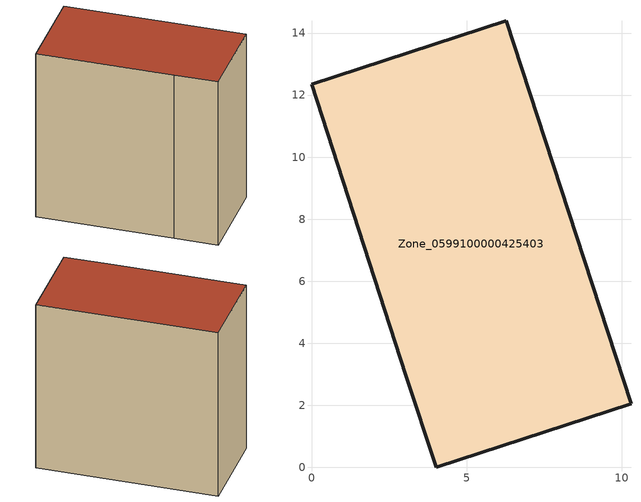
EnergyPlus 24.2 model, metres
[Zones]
Zone_0599100000425403
 floor ground (C_G): 4.02,0 3.04,2.96 0,12.35 6.28,14.4 10.3,2.04 z3.55
 wall outside (C_F): 3.04,2.96 4.02,0 10.3,2.04 6.28,14.4 0,12.35 3.04,2.96 z3.55:16.54
 roof outside (C_R): 10.3,2.04 6.28,14.4 0,12.35 3.04,2.96 4.02,0 z16.54
[BUILDING]
Pand.0599100000425403: North Axis=0; Terrain=City; Loads Convergence Tolerance Value=0.04; Temperature Convergence Tolerance Value=0.4; Solar Distribution=FullExterior; Maximum Number of Warmup Days=25; Minimum Number of Warmup Days=1
[Site:Location]
Rotterdam.The.Hague.AP_ZH_NLD Design_Conditions: Latitude=51.96; Longitude=4.45; Time Zone=1; Elevation=-4.5
[SITE:GROUNDTEMPERATURE:BUILDINGSURFACE]
18, 18, 18, 18, 18, 18, 18, 18, 18, 18, 18, 18
[MATERIAL] Thermal Absorptance=0.9; Solar Absorptance=0.7; Visible Absorptance=0.7
Name | Roughness | Thickness | Conductivity | Density | Specific Heat
G.TI.2006-2014 | MediumSmooth | 0.15 | 0.06 | 540 | 1210
F.TI.2006-2014 | Rough | 0.3 | 0.12 | 1920 | 840
R.TI.2006-2014 | MediumRough | 0.2 | 0.08 | 1500 | 1000
[CONSTRUCTION]
C_G: G.TI.2006-2014
C_F: F.TI.2006-2014
C_R: R.TI.2006-2014
[ZONE]
Zone_0599100000425403: Type=1; Multiplier=1; Ceiling Height=Autocalculate; Volume=Autocalculate; Floor Area=autocalculate; Part of Total Floor Area=Yes
[ZONEINFILTRATION:DESIGNFLOWRATE]
Infil_Zone_0599100000425403: Zone or ZoneList or Space or SpaceList=Zone_0599100000425403; Schedule=AlwaysOn; Design Flow Rate Calculation Method=Flow/Area; Flow Rate per Floor Area=0.0015; Constant Term Coefficient=1; Temperature Term Coefficient=0; Velocity Term Coefficient=0; Velocity Squared Term Coefficient=0
[HVACTEMPLATE:ZONE:IDEALLOADSAIRSYSTEM]
Zone_0599100000425403: Maximum Heating Supply Air Temperature=50; Minimum Cooling Supply Air Temperature=13; Maximum Heating Supply Air Humidity Ratio=0.0156; Minimum Cooling Supply Air Humidity Ratio=0.0077; Heating Limit=NoLimit; Cooling Limit=NoLimit; Dehumidification Control Type=ConstantSensibleHeatRatio; Cooling Sensible Heat Ratio=0.7; Dehumidification Setpoint=60; Humidification Control Type=None; Humidification Setpoint=30; Outdoor Air Method=None; Outdoor Air Flow Rate per Person=0.00944; Outdoor Air Flow Rate per Zone Floor Area=0; Outdoor Air Flow Rate per Zone=0; Demand Controlled Ventilation Type=None; Outdoor Air Economizer Type=NoEconomizer; Heat Recovery Type=None; Sensible Heat Recovery Effectiveness=0.7; Latent Heat Recovery Effectiveness=0.65
[ZONECONTROL:THERMOSTAT]
ThermostatControl_Zone_0599100000425403: Zone or ZoneList=Zone_0599100000425403; Control Type Schedule=DualSetpointControlType; Control 1=Thermostat_Zone_0599100000425403; Temperature Difference Between Cutout And Setpoint=0
[THERMOSTATSETPOINT:DUALSETPOINT]
Thermostat_Zone_0599100000425403: Heating Setpoint Temperature Schedule=HeatingSetpoint_Zone_0599100000425403; Cooling Setpoint Temperature Schedule=CoolingSetpoint_Zone_0599100000425403
[SCHEDULE:COMPACT]
HeatingSetpoint_Zone_0599100000425403: Through: 12/31, For: AllDays, Until: 24:00, 21
CoolingSetpoint_Zone_0599100000425403: Through: 12/31, For: AllDays, Until: 24:00, 24
DualSetpointControlType: Through: 12/31, For: AllDays, Until: 24:00, 4
AlwaysOn: Through: 12/31, For: AllDays, Until: 24:00, 1
